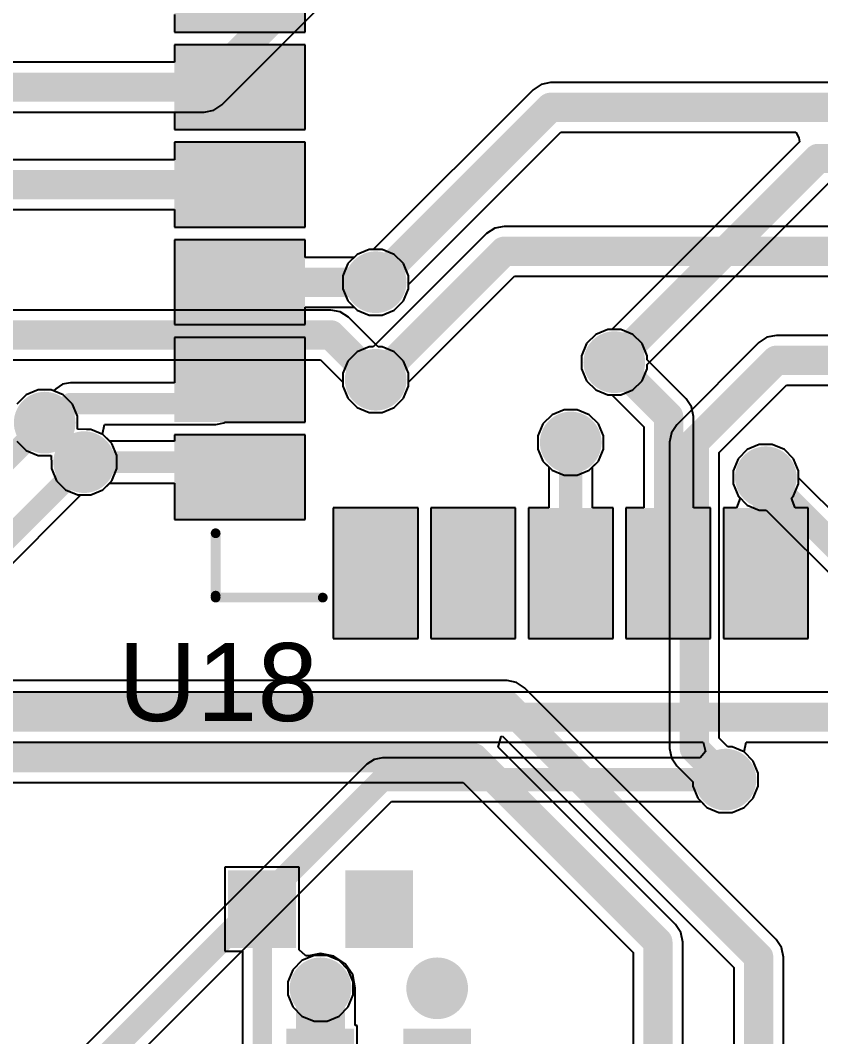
# Model space of a CAD drawing. Header units: millimetres. Extents: x -0.27 to 3.94, y -1.19 to 3.
# Drawn here: x 1.517 to 1.928, y 1.765 to 2.286 of the extents above; entities that cross this region are included whole.
import ezdxf

# ---------------------------------------------------------------- set-up
doc = ezdxf.new("R2010")
doc.units = ezdxf.units.MM
doc.header["$MEASUREMENT"] = 0
for name, color, linetype in [('BottomLayer', 5, 'Continuous'), ('BottomPaste', 16, 'Continuous'), ('BottomSolder', 6, 'Continuous'), ('TopLayer', 1, 'Continuous'), ('TopOverlay', 2, 'Continuous'), ('TopPaste', 8, 'Continuous'), ('TopSolder', 216, 'Continuous'), ('ViaHoleLayer', 16, 'Continuous')]:
    doc.layers.add(name, color=color, linetype=linetype)
doc.styles.add('Arial', font='', dxfattribs={"height": 0.2})
doc.styles.get('Arial').set_extended_font_data('Arial')

# ---------------------------------------------------------------- blocks, each defined once
blk = doc.blocks.new('41_SMD_M______16')
at = {"layer": 'TopLayer'}
for points in [[(-0.37402, -0.03268), (-0.31496, -0.03268), (-0.31496, -0.06811), (-0.37402, -0.06811)], [(-0.37402, -0.08268), (-0.31496, -0.08268), (-0.31496, -0.11811), (-0.37402, -0.11811)], [(-0.37402, -0.13268), (-0.31496, -0.13268), (-0.31496, -0.16811), (-0.37402, -0.16811)], [(-0.37402, -0.18268), (-0.31496, -0.18268), (-0.31496, -0.21811), (-0.37402, -0.21811)], [(-0.37402, -0.23268), (-0.31496, -0.23268), (-0.31496, -0.26811), (-0.37402, -0.26811)], [(-0.37402, -0.28268), (-0.31496, -0.28268), (-0.31496, -0.31811), (-0.37402, -0.31811)], [(-0.29252, -0.37913), (-0.29252, -0.32008), (-0.25709, -0.32008), (-0.25709, -0.37913)], [(-0.24252, -0.37913), (-0.24252, -0.32008), (-0.20709, -0.32008), (-0.20709, -0.37913)], [(-0.19252, -0.37913), (-0.19252, -0.32008), (-0.15709, -0.32008), (-0.15709, -0.37913)], [(-0.14252, -0.37913), (-0.14252, -0.32008), (-0.10709, -0.32008), (-0.10709, -0.37913)], [(-0.09252, -0.37913), (-0.09252, -0.32008), (-0.05709, -0.32008), (-0.05709, -0.37913)]]:
    blk.add_hatch(color=1, dxfattribs=at).paths.add_polyline_path(points)
at = {"layer": 'TopPaste'}
for points in [[(-0.37402, -0.03268), (-0.31496, -0.03268), (-0.31496, -0.06811), (-0.37402, -0.06811)], [(-0.37402, -0.08268), (-0.31496, -0.08268), (-0.31496, -0.11811), (-0.37402, -0.11811)], [(-0.37402, -0.13268), (-0.31496, -0.13268), (-0.31496, -0.16811), (-0.37402, -0.16811)], [(-0.37402, -0.18268), (-0.31496, -0.18268), (-0.31496, -0.21811), (-0.37402, -0.21811)], [(-0.37402, -0.23268), (-0.31496, -0.23268), (-0.31496, -0.26811), (-0.37402, -0.26811)], [(-0.37402, -0.28268), (-0.31496, -0.28268), (-0.31496, -0.31811), (-0.37402, -0.31811)], [(-0.29252, -0.37913), (-0.29252, -0.32008), (-0.25709, -0.32008), (-0.25709, -0.37913)], [(-0.24252, -0.37913), (-0.24252, -0.32008), (-0.20709, -0.32008), (-0.20709, -0.37913)], [(-0.19252, -0.37913), (-0.19252, -0.32008), (-0.15709, -0.32008), (-0.15709, -0.37913)], [(-0.14252, -0.37913), (-0.14252, -0.32008), (-0.10709, -0.32008), (-0.10709, -0.37913)], [(-0.09252, -0.37913), (-0.09252, -0.32008), (-0.05709, -0.32008), (-0.05709, -0.37913)]]:
    blk.add_hatch(color=8, dxfattribs=at).paths.add_polyline_path(points)
at = {"layer": 'TopSolder'}
for points in [[(-0.37802, -0.02868), (-0.31096, -0.02868), (-0.31096, -0.07211), (-0.37802, -0.07211)], [(-0.37802, -0.07868), (-0.31096, -0.07868), (-0.31096, -0.12211), (-0.37802, -0.12211)], [(-0.37802, -0.12868), (-0.31096, -0.12868), (-0.31096, -0.17211), (-0.37802, -0.17211)], [(-0.37802, -0.17868), (-0.31096, -0.17868), (-0.31096, -0.22211), (-0.37802, -0.22211)], [(-0.37802, -0.22868), (-0.31096, -0.22868), (-0.31096, -0.27211), (-0.37802, -0.27211)], [(-0.37802, -0.27868), (-0.31096, -0.27868), (-0.31096, -0.32211), (-0.37802, -0.32211)], [(-0.29652, -0.38313), (-0.29652, -0.31608), (-0.25309, -0.31608), (-0.25309, -0.38313)], [(-0.24652, -0.38313), (-0.24652, -0.31608), (-0.20309, -0.31608), (-0.20309, -0.38313)], [(-0.19652, -0.38313), (-0.19652, -0.31608), (-0.15309, -0.31608), (-0.15309, -0.38313)], [(-0.14652, -0.38313), (-0.14652, -0.31608), (-0.10309, -0.31608), (-0.10309, -0.38313)], [(-0.09652, -0.38313), (-0.09652, -0.31608), (-0.05309, -0.31608), (-0.05309, -0.38313)]]:
    blk.add_hatch(color=216, dxfattribs=at).paths.add_polyline_path(points)
at = {"layer": 'TopOverlay', "const_width": 0.005}
for points in [[(-0.35684, -0.36108), (-0.35684, -0.32908)], [(-0.35684, -0.36208), (-0.30192, -0.36208)]]:
    blk.add_lwpolyline(points, dxfattribs=at)
at = {"layer": 'TopOverlay', "const_width": 0.0025}
for points in [[(-0.35809, -0.32908, 1), (-0.35559, -0.32908, 1)], [(-0.35809, -0.36108, 1), (-0.35559, -0.36108, 1)], [(-0.35809, -0.36208, 1), (-0.35559, -0.36208, 1)], [(-0.30317, -0.36208, 1), (-0.30067, -0.36208, 1)]]:
    blk.add_lwpolyline(points, format="xyb", close=True, dxfattribs=at)
blk = doc.blocks.new('C___0603_B_168')
at = {"layer": 'BottomLayer'}
for points in [[(-0.045, -0.0175), (-0.045, 0.0175), (-0.015, 0.0175), (-0.015, -0.0175)], [(0.015, -0.0175), (0.015, 0.0175), (0.045, 0.0175), (0.045, -0.0175)]]:
    blk.add_hatch(color=5, dxfattribs=at).paths.add_polyline_path(points)
at = {"layer": 'BottomPaste'}
for points in [[(-0.045, -0.0175), (-0.045, 0.0175), (-0.015, 0.0175), (-0.015, -0.0175)], [(0.015, -0.0175), (0.015, 0.0175), (0.045, 0.0175), (0.045, -0.0175)]]:
    blk.add_hatch(color=16, dxfattribs=at).paths.add_polyline_path(points)
at = {"layer": 'BottomSolder'}
for points in [[(-0.04736, -0.01986), (-0.04736, 0.01986), (-0.01264, 0.01986), (-0.01264, -0.01986)], [(0.01264, -0.01986), (0.01264, 0.01986), (0.04736, 0.01986), (0.04736, -0.01986)]]:
    blk.add_hatch(color=6, dxfattribs=at).paths.add_polyline_path(points)
blk = doc.blocks.new('C___0603_B_174')
at = {"layer": 'BottomLayer'}
for points in [[(-0.045, -0.0175), (-0.045, 0.0175), (-0.015, 0.0175), (-0.015, -0.0175)], [(0.015, -0.0175), (0.015, 0.0175), (0.045, 0.0175), (0.045, -0.0175)]]:
    blk.add_hatch(color=5, dxfattribs=at).paths.add_polyline_path(points)
at = {"layer": 'BottomPaste'}
for points in [[(-0.045, -0.0175), (-0.045, 0.0175), (-0.015, 0.0175), (-0.015, -0.0175)], [(0.015, -0.0175), (0.015, 0.0175), (0.045, 0.0175), (0.045, -0.0175)]]:
    blk.add_hatch(color=16, dxfattribs=at).paths.add_polyline_path(points)
at = {"layer": 'BottomSolder'}
for points in [[(-0.04736, -0.01986), (-0.04736, 0.01986), (-0.01264, 0.01986), (-0.01264, -0.01986)], [(0.01264, -0.01986), (0.01264, 0.01986), (0.04736, 0.01986), (0.04736, -0.01986)]]:
    blk.add_hatch(color=6, dxfattribs=at).paths.add_polyline_path(points)

msp = doc.modelspace()

# ---------------------------------------------------------------- hatches: boundary and pattern name
at = {"layer": 'BottomLayer'}
h = msp.add_hatch(color=5, dxfattribs=at)
edge = h.paths.add_edge_path()
edge.add_arc((1.69966, 2.152), 0.01181, 0, 360)
h = msp.add_hatch(color=5, dxfattribs=at)
edge = h.paths.add_edge_path()
edge.add_arc((1.822, 2.111), 0.01181, 0, 360)
h = msp.add_hatch(color=5, dxfattribs=at)
edge = h.paths.add_edge_path()
edge.add_arc((1.69966, 2.102), 0.01181, 0, 360)
h = msp.add_hatch(color=5, dxfattribs=at)
edge = h.paths.add_edge_path()
edge.add_arc((1.53, 2.08), 0.01181, 0, 360)
h = msp.add_hatch(color=5, dxfattribs=at)
edge = h.paths.add_edge_path()
edge.add_arc((1.79966, 2.06983), 0.01181, 0, 360)
h = msp.add_hatch(color=5, dxfattribs=at)
edge = h.paths.add_edge_path()
edge.add_arc((1.55024, 2.05976), 0.01181, 0, 360)
h = msp.add_hatch(color=5, dxfattribs=at)
edge = h.paths.add_edge_path()
edge.add_arc((1.89966, 2.052), 0.01181, 0, 360)
h = msp.add_hatch(color=5, dxfattribs=at)
edge = h.paths.add_edge_path()
edge.add_arc((1.879, 1.897), 0.01181, 0, 360)
h = msp.add_hatch(color=5, dxfattribs=at)
edge = h.paths.add_edge_path()
edge.add_arc((1.67139, 1.79), 0.01181, 0, 360)
h = msp.add_hatch(color=5, dxfattribs=at)
edge = h.paths.add_edge_path()
edge.add_arc((1.73118, 1.79), 0.01181, 0, 360)
at = {"layer": 'BottomSolder'}
h = msp.add_hatch(color=6, dxfattribs=at)
edge = h.paths.add_edge_path()
edge.add_arc((1.69966, 2.152), 0.01581, 0, 360)
h = msp.add_hatch(color=6, dxfattribs=at)
edge = h.paths.add_edge_path()
edge.add_arc((1.822, 2.111), 0.01581, 0, 360)
h = msp.add_hatch(color=6, dxfattribs=at)
edge = h.paths.add_edge_path()
edge.add_arc((1.69966, 2.102), 0.01581, 0, 360)
h = msp.add_hatch(color=6, dxfattribs=at)
edge = h.paths.add_edge_path()
edge.add_arc((1.53, 2.08), 0.01581, 0, 360)
h = msp.add_hatch(color=6, dxfattribs=at)
edge = h.paths.add_edge_path()
edge.add_arc((1.79966, 2.06983), 0.01581, 0, 360)
h = msp.add_hatch(color=6, dxfattribs=at)
edge = h.paths.add_edge_path()
edge.add_arc((1.55024, 2.05976), 0.01581, 0, 360)
h = msp.add_hatch(color=6, dxfattribs=at)
edge = h.paths.add_edge_path()
edge.add_arc((1.89966, 2.052), 0.01581, 0, 360)
h = msp.add_hatch(color=6, dxfattribs=at)
edge = h.paths.add_edge_path()
edge.add_arc((1.879, 1.897), 0.01581, 0, 360)
h = msp.add_hatch(color=6, dxfattribs=at)
edge = h.paths.add_edge_path()
edge.add_arc((1.67139, 1.79), 0.01581, 0, 360)
h = msp.add_hatch(color=6, dxfattribs=at)
edge = h.paths.add_edge_path()
edge.add_arc((1.73118, 1.79), 0.01581, 0, 360)
at = {"layer": 'TopLayer'}
h = msp.add_hatch(color=1, dxfattribs=at)
edge = h.paths.add_edge_path()
edge.add_arc((1.69966, 2.152), 0.01181, 0, 360)
h = msp.add_hatch(color=1, dxfattribs=at)
edge = h.paths.add_edge_path()
edge.add_arc((1.822, 2.111), 0.01181, 0, 360)
h = msp.add_hatch(color=1, dxfattribs=at)
edge = h.paths.add_edge_path()
edge.add_arc((1.69966, 2.102), 0.01181, 0, 360)
h = msp.add_hatch(color=1, dxfattribs=at)
edge = h.paths.add_edge_path()
edge.add_arc((1.53, 2.08), 0.01181, 0, 360)
h = msp.add_hatch(color=1, dxfattribs=at)
edge = h.paths.add_edge_path()
edge.add_arc((1.79966, 2.06983), 0.01181, 0, 360)
h = msp.add_hatch(color=1, dxfattribs=at)
edge = h.paths.add_edge_path()
edge.add_arc((1.55024, 2.05976), 0.01181, 0, 360)
h = msp.add_hatch(color=1, dxfattribs=at)
edge = h.paths.add_edge_path()
edge.add_arc((1.89966, 2.052), 0.01181, 0, 360)
h = msp.add_hatch(color=1, dxfattribs=at)
edge = h.paths.add_edge_path()
edge.add_arc((1.879, 1.897), 0.01181, 0, 360)
h = msp.add_hatch(color=1, dxfattribs=at)
edge = h.paths.add_edge_path()
edge.add_arc((1.67139, 1.79), 0.01181, 0, 360)
h = msp.add_hatch(color=1, dxfattribs=at)
edge = h.paths.add_edge_path()
edge.add_arc((1.73118, 1.79), 0.01181, 0, 360)
at = {"layer": 'TopSolder'}
h = msp.add_hatch(color=216, dxfattribs=at)
edge = h.paths.add_edge_path()
edge.add_arc((1.69966, 2.152), 0.01581, 0, 360)
h = msp.add_hatch(color=216, dxfattribs=at)
edge = h.paths.add_edge_path()
edge.add_arc((1.822, 2.111), 0.01581, 0, 360)
h = msp.add_hatch(color=216, dxfattribs=at)
edge = h.paths.add_edge_path()
edge.add_arc((1.69966, 2.102), 0.01581, 0, 360)
h = msp.add_hatch(color=216, dxfattribs=at)
edge = h.paths.add_edge_path()
edge.add_arc((1.53, 2.08), 0.01581, 0, 360)
h = msp.add_hatch(color=216, dxfattribs=at)
edge = h.paths.add_edge_path()
edge.add_arc((1.79966, 2.06983), 0.01581, 0, 360)
h = msp.add_hatch(color=216, dxfattribs=at)
edge = h.paths.add_edge_path()
edge.add_arc((1.55024, 2.05976), 0.01581, 0, 360)
h = msp.add_hatch(color=216, dxfattribs=at)
edge = h.paths.add_edge_path()
edge.add_arc((1.89966, 2.052), 0.01581, 0, 360)
h = msp.add_hatch(color=216, dxfattribs=at)
edge = h.paths.add_edge_path()
edge.add_arc((1.879, 1.897), 0.01581, 0, 360)
h = msp.add_hatch(color=216, dxfattribs=at)
edge = h.paths.add_edge_path()
edge.add_arc((1.67139, 1.79), 0.01581, 0, 360)
h = msp.add_hatch(color=216, dxfattribs=at)
edge = h.paths.add_edge_path()
edge.add_arc((1.73118, 1.79), 0.01581, 0, 360)
at = {"layer": 'ViaHoleLayer'}
h = msp.add_hatch(color=16, dxfattribs=at)
edge = h.paths.add_edge_path()
edge.add_arc((1.69966, 2.152), 0.00591, 0, 360)
h = msp.add_hatch(color=16, dxfattribs=at)
edge = h.paths.add_edge_path()
edge.add_arc((1.822, 2.111), 0.00591, 0, 360)
h = msp.add_hatch(color=16, dxfattribs=at)
edge = h.paths.add_edge_path()
edge.add_arc((1.69966, 2.102), 0.00591, 0, 360)
h = msp.add_hatch(color=16, dxfattribs=at)
edge = h.paths.add_edge_path()
edge.add_arc((1.53, 2.08), 0.00591, 0, 360)
h = msp.add_hatch(color=16, dxfattribs=at)
edge = h.paths.add_edge_path()
edge.add_arc((1.79966, 2.06983), 0.00591, 0, 360)
h = msp.add_hatch(color=16, dxfattribs=at)
edge = h.paths.add_edge_path()
edge.add_arc((1.55024, 2.05976), 0.00591, 0, 360)
h = msp.add_hatch(color=16, dxfattribs=at)
edge = h.paths.add_edge_path()
edge.add_arc((1.89966, 2.052), 0.00591, 0, 360)
h = msp.add_hatch(color=16, dxfattribs=at)
edge = h.paths.add_edge_path()
edge.add_arc((1.879, 1.897), 0.00591, 0, 360)
h = msp.add_hatch(color=16, dxfattribs=at)
edge = h.paths.add_edge_path()
edge.add_arc((1.67139, 1.79), 0.00591, 0, 360)
h = msp.add_hatch(color=16, dxfattribs=at)
edge = h.paths.add_edge_path()
edge.add_arc((1.73118, 1.79), 0.00591, 0, 360)

# ---------------------------------------------------------------- linework, layer by layer
at = {"layer": 'BottomLayer'}
for p, q in [((1.62078, 2.24299), (1.67283, 2.29504)), ((1.78446, 2.25345), (1.78032, 2.25069)), ((1.78934, 2.25442), (1.78446, 2.25345)), ((2.68225, 2.25442), (1.78934, 2.25442)), ((1.78032, 2.25069), (1.69845, 2.16881)), ((1.61664, 2.24023), (1.62078, 2.24299)), ((1.40375, 2.23926), (1.61177, 2.23926)), ((1.61177, 2.23926), (1.61664, 2.24023)), ((1.71647, 2.15079), (1.79461, 2.22893)), ((1.79461, 2.22893), (1.91513, 2.22893)), ((1.91513, 2.22893), (1.91659, 2.22608)), ((1.91659, 2.22608), (1.91691, 2.22393)), ((1.91691, 2.22393), (1.82079, 2.12781)), ((1.83881, 2.10979), (1.93172, 2.2027)), ((1.69631, 2.16881), (1.69014, 2.16625)), ((1.69845, 2.16881), (1.69631, 2.16881)), ((1.69014, 2.16625), (1.68541, 2.16152)), ((1.68541, 2.16152), (1.68285, 2.15534)), ((1.68285, 2.15534), (1.68285, 2.14866)), ((1.68285, 2.14866), (1.68541, 2.14248)), ((1.71391, 2.14248), (1.71647, 2.14866)), ((1.71647, 2.14866), (1.71647, 2.15079)), ((1.68541, 2.14248), (1.69014, 2.13775)), ((1.70918, 2.13775), (1.71391, 2.14248)), ((1.67666, 2.13775), (1.295, 2.13775)), ((1.68154, 2.13678), (1.67666, 2.13775)), ((1.68567, 2.13401), (1.68154, 2.13678)), ((1.69014, 2.13775), (1.69631, 2.13519)), ((1.703, 2.13519), (1.70918, 2.13775)), ((1.70087, 2.11881), (1.68567, 2.13401)), ((1.69631, 2.13519), (1.703, 2.13519)), ((1.81866, 2.12781), (1.81248, 2.12525)), ((1.82079, 2.12781), (1.81866, 2.12781)), ((1.81248, 2.12525), (1.80775, 2.12052)), ((1.89605, 2.12101), (1.85399, 2.07895)), ((1.90019, 2.12377), (1.89605, 2.12101)), ((1.90506, 2.12474), (1.90019, 2.12377)), ((2.03606, 2.12474), (1.90506, 2.12474)), ((1.703, 2.11881), (1.70087, 2.11881)), ((1.70918, 2.11625), (1.703, 2.11881)), ((1.71391, 2.11152), (1.70918, 2.11625)), ((1.80775, 2.12052), (1.80519, 2.11434)), ((1.30028, 2.11226), (1.67138, 2.11226)), ((1.67138, 2.11226), (1.68285, 2.10079)), ((1.71647, 2.10534), (1.71391, 2.11152)), ((1.80519, 2.11434), (1.80519, 2.10766)), ((1.71647, 2.09866), (1.71647, 2.10534)), ((1.80519, 2.10766), (1.80775, 2.10148)), ((1.83625, 2.10148), (1.83881, 2.10766)), ((1.83881, 2.10766), (1.83881, 2.10979)), ((1.68285, 2.10079), (1.68285, 2.09866)), ((1.80775, 2.10148), (1.81248, 2.09675)), ((1.83152, 2.09675), (1.83625, 2.10148)), ((1.52666, 2.09681), (1.52048, 2.09425)), ((1.53334, 2.09681), (1.52666, 2.09681)), ((1.53952, 2.09425), (1.53334, 2.09681)), ((1.68285, 2.09866), (1.68541, 2.09248)), ((1.71391, 2.09248), (1.71647, 2.09866)), ((1.81248, 2.09675), (1.81866, 2.09419)), ((1.82534, 2.09419), (1.83152, 2.09675)), ((1.87574, 2.06466), (1.91034, 2.09926)), ((1.91034, 2.09926), (2.18638, 2.09926)), ((1.52048, 2.09425), (1.51575, 2.08952)), ((1.54425, 2.08952), (1.53952, 2.09425)), ((1.54681, 2.08334), (1.54425, 2.08952)), ((1.68541, 2.09248), (1.69014, 2.08775)), ((1.70918, 2.08775), (1.71391, 2.09248)), ((1.81866, 2.09419), (1.82534, 2.09419)), ((1.69014, 2.08775), (1.69631, 2.08519)), ((1.69631, 2.08519), (1.703, 2.08519)), ((1.703, 2.08519), (1.70918, 2.08775)), ((1.79631, 2.08664), (1.79014, 2.08408)), ((1.803, 2.08664), (1.79631, 2.08664)), ((1.80918, 2.08408), (1.803, 2.08664)), ((1.54681, 2.08119), (1.54681, 2.08334)), ((1.54689, 2.07665), (1.54681, 2.08119)), ((1.78541, 2.07935), (1.78285, 2.07317)), ((1.79014, 2.08408), (1.78541, 2.07935)), ((1.81391, 2.07935), (1.80918, 2.08408)), ((1.81647, 2.07317), (1.81391, 2.07935)), ((1.55143, 2.07657), (1.54689, 2.07665)), ((1.55358, 2.07657), (1.55143, 2.07657)), ((1.55976, 2.07401), (1.55358, 2.07657)), ((1.56449, 2.06928), (1.55976, 2.07401)), ((1.85123, 2.07481), (1.85026, 2.06994)), ((1.85399, 2.07895), (1.85123, 2.07481)), ((1.56705, 2.06311), (1.56449, 2.06928)), ((1.78285, 2.07317), (1.78285, 2.06649)), ((1.81647, 2.06649), (1.81647, 2.07317)), ((1.85026, 2.06994), (1.85026, 1.913)), ((1.89631, 2.06881), (1.89014, 2.06625)), ((1.903, 2.06881), (1.89631, 2.06881)), ((1.90918, 2.06625), (1.903, 2.06881)), ((1.78285, 2.06649), (1.78541, 2.06031)), ((1.81391, 2.06031), (1.81647, 2.06649)), ((1.87574, 1.91828), (1.87574, 2.06466)), ((1.89014, 2.06625), (1.88541, 2.06152)), ((1.91391, 2.06152), (1.90918, 2.06625)), ((1.56705, 2.05642), (1.56705, 2.06311)), ((1.78541, 2.06031), (1.79014, 2.05558)), ((1.80918, 2.05558), (1.81391, 2.06031)), ((1.88541, 2.06152), (1.88285, 2.05534)), ((1.91647, 2.05534), (1.91391, 2.06152)), ((1.56449, 2.05024), (1.56705, 2.05642)), ((1.79014, 2.05558), (1.79631, 2.05302)), ((1.79631, 2.05302), (1.803, 2.05302)), ((1.803, 2.05302), (1.80918, 2.05558)), ((1.88285, 2.05534), (1.88285, 2.04866)), ((1.91647, 2.05177), (1.91647, 2.05534)), ((1.55976, 2.04551), (1.56449, 2.05024)), ((1.88285, 2.04866), (1.88541, 2.04248)), ((1.96029, 2.00795), (1.91647, 2.05177)), ((1.50305, 1.99743), (1.54857, 2.04295)), ((1.54857, 2.04295), (1.55358, 2.04295)), ((1.55358, 2.04295), (1.55976, 2.04551)), ((1.88541, 2.04248), (1.89014, 2.03775)), ((1.89014, 2.03775), (1.89631, 2.03519)), ((1.89631, 2.03519), (1.89989, 2.03519)), ((1.89989, 2.03519), (1.94027, 1.9948)), ((1.767, 1.94775), (1.26255, 1.94775)), ((1.77188, 1.94677), (1.767, 1.94775)), ((1.77601, 1.94401), (1.77188, 1.94677)), ((1.905, 1.81502), (1.77601, 1.94401)), ((1.76246, 1.91361), (1.764, 1.91915)), ((1.764, 1.91915), (1.76466, 1.91931)), ((1.76466, 1.91931), (1.88324, 1.80073)), ((1.88021, 1.91381), (1.87574, 1.91828)), ((1.85334, 1.82273), (1.76246, 1.91361)), ((1.85026, 1.913), (1.85123, 1.90812)), ((1.88234, 1.91381), (1.88021, 1.91381)), ((1.88852, 1.91125), (1.88234, 1.91381)), ((1.85123, 1.90812), (1.85399, 1.90399)), ((1.89325, 1.90652), (1.88852, 1.91125)), ((1.85399, 1.90399), (1.86219, 1.89579)), ((1.89581, 1.90034), (1.89325, 1.90652)), ((1.89581, 1.89366), (1.89581, 1.90034)), ((1.28643, 1.89548), (1.74454, 1.89548)), ((1.74454, 1.89548), (1.83159, 1.80844)), ((1.86219, 1.89579), (1.86219, 1.89366)), ((1.86219, 1.89366), (1.86475, 1.88748)), ((1.89325, 1.88748), (1.89581, 1.89366)), ((1.86475, 1.88748), (1.86948, 1.88275)), ((1.88852, 1.88275), (1.89325, 1.88748)), ((1.86948, 1.88275), (1.87566, 1.88019)), ((1.88234, 1.88019), (1.88852, 1.88275)), ((1.87566, 1.88019), (1.88234, 1.88019)), ((1.66039, 1.85205), (1.62239, 1.85205)), ((1.62239, 1.85205), (1.62239, 1.80905)), ((1.66039, 1.81379), (1.66039, 1.85205)), ((1.8561, 1.8186), (1.85334, 1.82273)), ((1.85708, 1.81372), (1.8561, 1.8186)), ((1.66039, 1.81156), (1.66039, 1.81379)), ((1.85708, 1.65027), (1.85708, 1.81372)), ((1.90776, 1.81089), (1.905, 1.81502)), ((1.62239, 1.80905), (1.63133, 1.80905)), ((1.63133, 1.80905), (1.63133, 1.65834)), ((1.66047, 1.80964), (1.66039, 1.81156)), ((1.66364, 1.80681), (1.66047, 1.80964)), ((1.83159, 1.80844), (1.83159, 1.65027)), ((1.90873, 1.80601), (1.90776, 1.81089)), ((1.66391, 1.80671), (1.66364, 1.80681)), ((1.66535, 1.80664), (1.66391, 1.80671)), ((1.67139, 1.80784), (1.66535, 1.80664)), ((1.67822, 1.80648), (1.67139, 1.80784)), ((1.68401, 1.80262), (1.67822, 1.80648)), ((1.90873, 1.65027), (1.90873, 1.80601)), ((1.68788, 1.79683), (1.68401, 1.80262)), ((1.88324, 1.80073), (1.88324, 1.65027)), ((1.68923, 1.79), (1.68788, 1.79683)), ((1.68923, 1.77101), (1.68923, 1.79)), ((1.69018, 1.77101), (1.68923, 1.77101)), ((1.69018, 1.72801), (1.69018, 1.77101))]:
    msp.add_line(p, q, dxfattribs=at)
for points, const_width in [([(1.61177, 2.252), (1.66382, 2.30405)], 0.015), ([(1.39272, 2.252), (1.61177, 2.252)], 0.015), ([(1.69966, 2.152), (1.78934, 2.24168)], 0.015), ([(1.78934, 2.24168), (2.68225, 2.24168)], 0.015), ([(1.822, 2.111), (1.92644, 2.21544)], 0.015), ([(1.92644, 2.21544), (2.65456, 2.21544)], 0.015), ([(1.295, 2.125), (1.67666, 2.125)], 0.015), ([(1.67666, 2.125), (1.69966, 2.102)], 0.015), ([(1.863, 2.06994), (1.90506, 2.112)], 0.015), ([(1.90506, 2.112), (2.435, 2.112)], 0.015), ([(1.471, 2.021), (1.53, 2.08)], 0.011), ([(1.863, 1.913), (1.863, 2.06994)], 0.015), ([(1.49548, 2.005), (1.55024, 2.05976)], 0.011), ([(1.89966, 2.052), (1.952, 1.99966)], 0.013), ([(1.26255, 1.935), (1.767, 1.935)], 0.015), ([(1.767, 1.935), (1.89599, 1.80601)], 0.015), ([(1.863, 1.913), (1.879, 1.897)], 0.015), ([(1.28115, 1.90823), (1.74982, 1.90823)], 0.015), ([(1.74982, 1.90823), (1.84433, 1.81372)], 0.015), ([(1.64139, 1.83055), (1.64153, 1.83041)], 0.01), ([(1.64153, 1.63032), (1.64153, 1.83041)], 0.01), ([(1.84433, 1.63127), (1.84433, 1.81372)], 0.015), ([(1.89599, 1.63127), (1.89599, 1.80601)], 0.015), ([(1.67139, 1.74972), (1.67139, 1.79)], 0.025)]:
    msp.add_lwpolyline(points, dxfattribs=dict(at, const_width=const_width))
for points, const_width in [([(1.60802, 2.252, 1), (1.61552, 2.252, 1)], 0.0075), ([(1.60802, 2.252, 1), (1.61552, 2.252, 1)], 0.0075), ([(1.78559, 2.24168, 1), (1.79309, 2.24168, 1)], 0.0075), ([(1.78559, 2.24168, 1), (1.79309, 2.24168, 1)], 0.0075), ([(1.92269, 2.21544, 1), (1.93019, 2.21544, 1)], 0.0075), ([(1.92269, 2.21544, 1), (1.93019, 2.21544, 1)], 0.0075), ([(1.69591, 2.152, 1), (1.70341, 2.152, 1)], 0.0075), ([(1.67291, 2.125, 1), (1.68041, 2.125, 1)], 0.0075), ([(1.67291, 2.125, 1), (1.68041, 2.125, 1)], 0.0075), ([(1.81825, 2.111, 1), (1.82575, 2.111, 1)], 0.0075), ([(1.90131, 2.112, 1), (1.90881, 2.112, 1)], 0.0075), ([(1.90131, 2.112, 1), (1.90881, 2.112, 1)], 0.0075), ([(1.69591, 2.102, 1), (1.70341, 2.102, 1)], 0.0075), ([(1.52725, 2.08, 1), (1.53275, 2.08, 1)], 0.0055), ([(1.85925, 2.06994, 1), (1.86675, 2.06994, 1)], 0.0075), ([(1.85925, 2.06994, 1), (1.86675, 2.06994, 1)], 0.0075), ([(1.54749, 2.05976, 1), (1.55299, 2.05976, 1)], 0.0055), ([(1.89641, 2.052, 1), (1.90291, 2.052, 1)], 0.0065), ([(1.76325, 1.935, 1), (1.77075, 1.935, 1)], 0.0075), ([(1.76325, 1.935, 1), (1.77075, 1.935, 1)], 0.0075), ([(1.85925, 1.913, 1), (1.86675, 1.913, 1)], 0.0075), ([(1.85925, 1.913, 1), (1.86675, 1.913, 1)], 0.0075), ([(1.74607, 1.90823, 1), (1.75357, 1.90823, 1)], 0.0075), ([(1.74607, 1.90823, 1), (1.75357, 1.90823, 1)], 0.0075), ([(1.87525, 1.897, 1), (1.88275, 1.897, 1)], 0.0075), ([(1.63889, 1.83055, 1), (1.64389, 1.83055, 1)], 0.005), ([(1.63903, 1.83041, 1), (1.64403, 1.83041, 1)], 0.005), ([(1.63903, 1.83041, 1), (1.64403, 1.83041, 1)], 0.005), ([(1.84058, 1.81372, 1), (1.84808, 1.81372, 1)], 0.0075), ([(1.84058, 1.81372, 1), (1.84808, 1.81372, 1)], 0.0075), ([(1.89224, 1.80601, 1), (1.89974, 1.80601, 1)], 0.0075), ([(1.89224, 1.80601, 1), (1.89974, 1.80601, 1)], 0.0075), ([(1.66514, 1.79, 1), (1.67764, 1.79, 1)], 0.0125)]:
    msp.add_lwpolyline(points, format="xyb", close=True, dxfattribs=dict(at, const_width=const_width))
at = {"layer": 'TopLayer'}
for p, q in [((1.6635, 2.28028), (1.6635, 2.32372)), ((1.59645, 2.28926), (1.59645, 2.28028)), ((1.59645, 2.28028), (1.6635, 2.28028)), ((1.6635, 2.27372), (1.59645, 2.27372)), ((1.59645, 2.27372), (1.59645, 2.26475)), ((1.6635, 2.23028), (1.6635, 2.27372)), ((1.59645, 2.26475), (1.4865, 2.26475)), ((1.4865, 2.23926), (1.59645, 2.23926)), ((1.59645, 2.23926), (1.59645, 2.23028)), ((1.59645, 2.23028), (1.6635, 2.23028)), ((1.6635, 2.22372), (1.59645, 2.22372)), ((1.59645, 2.22372), (1.59645, 2.21475)), ((1.6635, 2.18028), (1.6635, 2.22372)), ((1.59645, 2.21475), (1.4865, 2.21475)), ((1.4865, 2.18926), (1.59645, 2.18926)), ((1.59645, 2.18926), (1.59645, 2.18028)), ((1.59645, 2.18028), (1.6635, 2.18028)), ((1.76067, 2.17966), (1.75653, 2.1769)), ((1.76554, 2.18063), (1.76067, 2.17966)), ((2.07359, 2.18063), (1.76554, 2.18063)), ((1.6635, 2.17372), (1.59645, 2.17372)), ((1.59645, 2.17372), (1.59645, 2.13028)), ((1.6635, 2.16475), (1.6635, 2.17372)), ((1.75653, 2.1769), (1.69845, 2.11881)), ((1.69631, 2.16881), (1.69014, 2.16625)), ((1.703, 2.16881), (1.69631, 2.16881)), ((1.70918, 2.16625), (1.703, 2.16881)), ((1.68863, 2.16475), (1.6635, 2.16475)), ((1.69014, 2.16625), (1.68863, 2.16475)), ((1.71391, 2.16152), (1.70918, 2.16625)), ((1.71647, 2.15534), (1.71391, 2.16152)), ((1.71647, 2.14866), (1.71647, 2.15534)), ((1.71647, 2.10079), (1.77082, 2.15514)), ((1.77082, 2.15514), (2.03448, 2.15514)), ((1.71391, 2.14248), (1.71647, 2.14866)), ((1.70918, 2.13775), (1.71391, 2.14248)), ((1.6635, 2.13028), (1.6635, 2.13926)), ((1.6635, 2.13926), (1.68863, 2.13926)), ((1.68863, 2.13926), (1.69014, 2.13775)), ((1.69014, 2.13775), (1.69631, 2.13519)), ((1.703, 2.13519), (1.70918, 2.13775)), ((1.69631, 2.13519), (1.703, 2.13519)), ((1.59645, 2.13028), (1.6635, 2.13028)), ((1.81866, 2.12781), (1.81248, 2.12525)), ((1.82534, 2.12781), (1.81866, 2.12781)), ((1.83152, 2.12525), (1.82534, 2.12781)), ((1.6635, 2.12372), (1.59645, 2.12372)), ((1.59645, 2.12372), (1.59645, 2.10049)), ((1.6635, 2.08028), (1.6635, 2.12372)), ((1.81248, 2.12525), (1.80775, 2.12052)), ((1.83625, 2.12052), (1.83152, 2.12525)), ((1.69014, 2.11625), (1.68541, 2.11152)), ((1.69631, 2.11881), (1.69014, 2.11625)), ((1.69845, 2.11881), (1.69631, 2.11881)), ((1.80775, 2.12052), (1.80519, 2.11434)), ((1.83881, 2.11434), (1.83625, 2.12052)), ((1.68541, 2.11152), (1.68285, 2.10534)), ((1.80519, 2.11434), (1.80519, 2.10766)), ((1.83881, 2.11221), (1.83881, 2.11434)), ((1.85884, 2.09218), (1.83881, 2.11221)), ((1.68285, 2.10534), (1.68285, 2.09866)), ((1.80519, 2.10766), (1.80775, 2.10148)), ((1.5432, 2.10049), (1.5391, 2.09967)), ((1.59645, 2.10049), (1.5432, 2.10049)), ((1.71647, 2.09866), (1.71647, 2.10079)), ((1.80775, 2.10148), (1.81248, 2.09675)), ((1.52666, 2.09681), (1.52048, 2.09425)), ((1.53334, 2.09681), (1.52666, 2.09681)), ((1.53458, 2.0963), (1.53334, 2.09681)), ((1.53563, 2.09735), (1.53458, 2.0963)), ((1.5391, 2.09967), (1.53563, 2.09735)), ((1.68285, 2.09866), (1.68541, 2.09248)), ((1.71391, 2.09248), (1.71647, 2.09866)), ((1.81248, 2.09675), (1.81866, 2.09419)), ((1.52048, 2.09425), (1.51575, 2.08952)), ((1.68541, 2.09248), (1.69014, 2.08775)), ((1.70918, 2.08775), (1.71391, 2.09248)), ((1.81866, 2.09419), (1.82079, 2.09419)), ((1.82079, 2.09419), (1.83708, 2.07789)), ((1.8616, 2.08805), (1.85884, 2.09218)), ((1.69014, 2.08775), (1.69631, 2.08519)), ((1.69631, 2.08519), (1.703, 2.08519)), ((1.703, 2.08519), (1.70918, 2.08775)), ((1.79631, 2.08664), (1.79014, 2.08408)), ((1.803, 2.08664), (1.79631, 2.08664)), ((1.80918, 2.08408), (1.803, 2.08664)), ((1.86257, 2.08317), (1.8616, 2.08805)), ((1.55961, 2.07408), (1.5606, 2.07908)), ((1.5606, 2.07908), (1.61776, 2.07908)), ((1.61776, 2.07908), (1.62185, 2.07989)), ((1.62185, 2.07989), (1.62244, 2.08028)), ((1.62244, 2.08028), (1.6635, 2.08028)), ((1.78541, 2.07935), (1.78285, 2.07317)), ((1.79014, 2.08408), (1.78541, 2.07935)), ((1.81391, 2.07935), (1.80918, 2.08408)), ((1.81647, 2.07317), (1.81391, 2.07935)), ((1.86257, 2.03632), (1.86257, 2.08317)), ((1.55976, 2.07401), (1.55961, 2.07408)), ((1.56331, 2.07047), (1.55976, 2.07401)), ((1.83708, 2.07789), (1.83708, 2.03632)), ((1.51575, 2.07048), (1.52048, 2.06575)), ((1.59645, 2.07047), (1.56331, 2.07047)), ((1.6635, 2.07372), (1.59645, 2.07372)), ((1.59645, 2.07372), (1.59645, 2.07047)), ((1.6635, 2.03028), (1.6635, 2.07372)), ((1.78285, 2.07317), (1.78285, 2.06649)), ((1.81647, 2.06649), (1.81647, 2.07317)), ((1.89631, 2.06881), (1.89014, 2.06625)), ((1.903, 2.06881), (1.89631, 2.06881)), ((1.90918, 2.06625), (1.903, 2.06881)), ((1.52048, 2.06575), (1.52666, 2.06319)), ((1.78285, 2.06649), (1.78541, 2.06031)), ((1.81391, 2.06031), (1.81647, 2.06649)), ((1.89014, 2.06625), (1.88541, 2.06152)), ((1.91391, 2.06152), (1.90918, 2.06625)), ((1.52666, 2.06319), (1.52881, 2.06319)), ((1.52881, 2.06319), (1.53335, 2.06311)), ((1.53335, 2.06311), (1.53343, 2.05857)), ((1.53343, 2.05857), (1.53343, 2.05642)), ((1.78541, 2.06031), (1.78844, 2.05727)), ((1.81087, 2.05727), (1.81391, 2.06031)), ((1.88541, 2.06152), (1.88285, 2.05534)), ((1.91647, 2.05534), (1.91391, 2.06152)), ((1.53343, 2.05642), (1.53599, 2.05024)), ((1.78844, 2.05727), (1.78844, 2.03632)), ((1.81087, 2.03632), (1.81087, 2.05727)), ((1.88285, 2.05534), (1.88285, 2.04866)), ((1.91647, 2.04866), (1.91647, 2.05534)), ((1.53599, 2.05024), (1.54072, 2.04551)), ((1.55976, 2.04551), (1.56331, 2.04906)), ((1.56331, 2.04906), (1.59645, 2.04906)), ((1.59645, 2.04906), (1.59645, 2.03028)), ((1.88285, 2.04866), (1.88541, 2.04248)), ((1.91391, 2.04248), (1.91647, 2.04866)), ((1.54072, 2.04551), (1.5469, 2.04295)), ((1.5469, 2.04295), (1.55358, 2.04295)), ((1.55358, 2.04295), (1.55976, 2.04551)), ((1.88657, 2.04132), (1.88464, 2.03632)), ((1.88541, 2.04248), (1.88657, 2.04132)), ((1.91275, 2.04132), (1.91391, 2.04248)), ((1.91468, 2.03632), (1.91275, 2.04132)), ((1.72137, 2.03632), (1.67794, 2.03632)), ((1.67794, 2.03632), (1.67794, 1.96926)), ((1.72137, 1.96926), (1.72137, 2.03632)), ((1.77137, 2.03632), (1.72794, 2.03632)), ((1.72794, 2.03632), (1.72794, 1.96926)), ((1.77137, 1.96926), (1.77137, 2.03632)), ((1.78844, 2.03632), (1.77794, 2.03632)), ((1.77794, 2.03632), (1.77794, 1.96926)), ((1.82137, 2.03632), (1.81087, 2.03632)), ((1.82137, 1.96926), (1.82137, 2.03632)), ((1.83708, 2.03632), (1.82794, 2.03632)), ((1.82794, 2.03632), (1.82794, 1.96926)), ((1.87137, 2.03632), (1.86257, 2.03632)), ((1.87137, 1.96926), (1.87137, 2.03632)), ((1.88464, 2.03632), (1.87794, 2.03632)), ((1.87794, 2.03632), (1.87794, 1.96926)), ((1.92137, 2.03632), (1.91468, 2.03632)), ((1.92137, 1.96926), (1.92137, 2.03632)), ((1.59645, 2.03028), (1.6635, 2.03028)), ((1.67794, 1.96926), (1.72137, 1.96926)), ((1.72794, 1.96926), (1.77137, 1.96926)), ((1.77794, 1.96926), (1.82137, 1.96926)), ((1.82794, 1.96926), (1.87137, 1.96926)), ((1.87794, 1.96926), (1.92137, 1.96926)), ((2.13778, 1.94175), (1.31475, 1.94175)), ((1.30947, 1.91626), (1.86749, 1.91626)), ((1.86749, 1.91626), (1.86876, 1.91136)), ((1.88851, 1.91126), (1.88951, 1.91626)), ((1.88951, 1.91626), (2.0289, 1.91626)), ((1.69882, 1.90736), (1.69519, 1.90493)), ((1.70312, 1.90822), (1.69882, 1.90736)), ((1.86596, 1.90822), (1.70312, 1.90822)), ((1.86876, 1.91136), (1.86596, 1.90822)), ((1.88852, 1.91125), (1.88851, 1.91126)), ((1.89325, 1.90652), (1.88852, 1.91125)), ((1.69519, 1.90493), (1.54747, 1.75722)), ((1.69519, 1.90493), (1.69519, 1.90493)), ((1.89581, 1.90034), (1.89325, 1.90652)), ((1.89581, 1.89366), (1.89581, 1.90034)), ((1.89325, 1.88748), (1.89581, 1.89366)), ((1.88852, 1.88275), (1.89325, 1.88748)), ((1.56005, 1.73807), (1.70776, 1.88578)), ((1.70776, 1.88578), (1.86644, 1.88578)), ((1.86644, 1.88578), (1.86948, 1.88275)), ((1.86948, 1.88275), (1.87566, 1.88019)), ((1.88234, 1.88019), (1.88852, 1.88275)), ((1.87566, 1.88019), (1.88234, 1.88019)), ((1.66187, 1.80425), (1.65714, 1.79952)), ((1.66805, 1.80681), (1.66187, 1.80425)), ((1.67474, 1.80681), (1.66805, 1.80681)), ((1.68091, 1.80425), (1.67474, 1.80681)), ((1.68564, 1.79952), (1.68091, 1.80425)), ((1.65714, 1.79952), (1.65458, 1.79334)), ((1.6882, 1.79334), (1.68564, 1.79952)), ((1.65458, 1.79334), (1.65458, 1.78666)), ((1.6882, 1.78666), (1.6882, 1.79334)), ((1.65458, 1.78666), (1.65714, 1.78048)), ((1.68564, 1.78048), (1.6882, 1.78666)), ((1.65714, 1.78048), (1.66187, 1.77575)), ((1.68091, 1.77575), (1.68564, 1.78048)), ((1.66187, 1.77575), (1.66805, 1.77319)), ((1.66805, 1.77319), (1.67474, 1.77319)), ((1.67474, 1.77319), (1.68091, 1.77575))]:
    msp.add_line(p, q, dxfattribs=at)
for points, const_width in [([(1.465, 2.252), (1.62997, 2.252)], 0.015), ([(1.465, 2.202), (1.62997, 2.202)], 0.015), ([(1.69966, 2.102), (1.76554, 2.16789)], 0.015), ([(1.76554, 2.16789), (2.07359, 2.16789)], 0.015), ([(1.62997, 2.152), (1.69966, 2.152)], 0.015), ([(1.822, 2.111), (1.84983, 2.08317)], 0.015), ([(1.61776, 2.08978), (1.62997, 2.102)], 0.011), ([(1.53342, 2.08), (1.5432, 2.08978)], 0.011), ([(1.5432, 2.08978), (1.61776, 2.08978)], 0.011), ([(1.84983, 2.00296), (1.84983, 2.08317)], 0.015), ([(1.53, 2.08), (1.53342, 2.08)], 0.011), ([(1.79966, 2.00279), (1.79966, 2.06983)], 0.012), ([(1.54578, 2.06422), (1.55024, 2.05976)], 0.011), ([(1.55024, 2.05976), (1.62221, 2.05976)], 0.011), ([(1.62221, 2.05976), (1.62997, 2.052)], 0.011), ([(1.89966, 2.00279), (1.89966, 2.052)], 0.013), ([(1.84966, 2.00279), (1.84983, 2.00296)], 0.015), ([(1.30947, 1.929), (2.267, 1.929)], 0.015), ([(1.55212, 1.746), (1.70312, 1.897)], 0.012), ([(1.70312, 1.897), (1.879, 1.897)], 0.012), ([(1.67139, 1.79), (1.67139, 1.79)], 0.02)]:
    msp.add_lwpolyline(points, dxfattribs=dict(at, const_width=const_width))
for points, const_width in [([(1.62622, 2.252, 1), (1.63372, 2.252, 1)], 0.0075), ([(1.62622, 2.202, 1), (1.63372, 2.202, 1)], 0.0075), ([(1.76179, 2.16789, 1), (1.76929, 2.16789, 1)], 0.0075), ([(1.76179, 2.16789, 1), (1.76929, 2.16789, 1)], 0.0075), ([(1.62622, 2.152, 1), (1.63372, 2.152, 1)], 0.0075), ([(1.69591, 2.152, 1), (1.70341, 2.152, 1)], 0.0075), ([(1.81825, 2.111, 1), (1.82575, 2.111, 1)], 0.0075), ([(1.62722, 2.102, 1), (1.63272, 2.102, 1)], 0.0055), ([(1.69591, 2.102, 1), (1.70341, 2.102, 1)], 0.0075), ([(1.54045, 2.08978, 1), (1.54595, 2.08978, 1)], 0.0055), ([(1.54045, 2.08978, 1), (1.54595, 2.08978, 1)], 0.0055), ([(1.61501, 2.08978, 1), (1.62051, 2.08978, 1)], 0.0055), ([(1.61501, 2.08978, 1), (1.62051, 2.08978, 1)], 0.0055), ([(1.84608, 2.08317, 1), (1.85358, 2.08317, 1)], 0.0075), ([(1.84608, 2.08317, 1), (1.85358, 2.08317, 1)], 0.0075), ([(1.52725, 2.08, 1), (1.53275, 2.08, 1)], 0.0055), ([(1.53067, 2.08, 1), (1.53617, 2.08, 1)], 0.0055), ([(1.53067, 2.08, 1), (1.53617, 2.08, 1)], 0.0055), ([(1.79666, 2.06983, 1), (1.80266, 2.06983, 1)], 0.006), ([(1.54303, 2.06422, 1), (1.54853, 2.06422, 1)], 0.0055), ([(1.54749, 2.05976, 1), (1.55299, 2.05976, 1)], 0.0055), ([(1.54749, 2.05976, 1), (1.55299, 2.05976, 1)], 0.0055), ([(1.61946, 2.05976, 1), (1.62496, 2.05976, 1)], 0.0055), ([(1.61946, 2.05976, 1), (1.62496, 2.05976, 1)], 0.0055), ([(1.89641, 2.052, 1), (1.90291, 2.052, 1)], 0.0065), ([(1.62722, 2.052, 1), (1.63272, 2.052, 1)], 0.0055), ([(1.79666, 2.00279, 1), (1.80266, 2.00279, 1)], 0.006), ([(1.84591, 2.00279, 1), (1.85341, 2.00279, 1)], 0.0075), ([(1.84608, 2.00296, 1), (1.85358, 2.00296, 1)], 0.0075), ([(1.84608, 2.00296, 1), (1.85358, 2.00296, 1)], 0.0075), ([(1.89641, 2.00279, 1), (1.90291, 2.00279, 1)], 0.0065), ([(1.70012, 1.897, 1), (1.70612, 1.897, 1)], 0.006), ([(1.70012, 1.897, 1), (1.70612, 1.897, 1)], 0.006), ([(1.876, 1.897, 1), (1.882, 1.897, 1)], 0.006), ([(1.66639, 1.79, 1), (1.67639, 1.79, 1)], 0.01), ([(1.66639, 1.79, 1), (1.67639, 1.79, 1)], 0.01)]:
    msp.add_lwpolyline(points, format="xyb", close=True, dxfattribs=dict(at, const_width=const_width))

# ---------------------------------------------------------------- block references
msp.add_blockref('41_SMD_M______16', (1.97446, 2.35239))
at = {"rotation": 180}
for name, p in [('C___0603_B_174', (1.67139, 1.83055)), ('C___0603_B_168', (1.70118, 1.74951))]:
    msp.add_blockref(name, p, dxfattribs=at)

# ---------------------------------------------------------------- texts
at = {"layer": 'TopOverlay', "style": 'Arial'}
msp.add_text('U18', height=0.04, dxfattribs=at).set_placement((1.56763, 1.92701))

doc.saveas('drawing.dxf')
